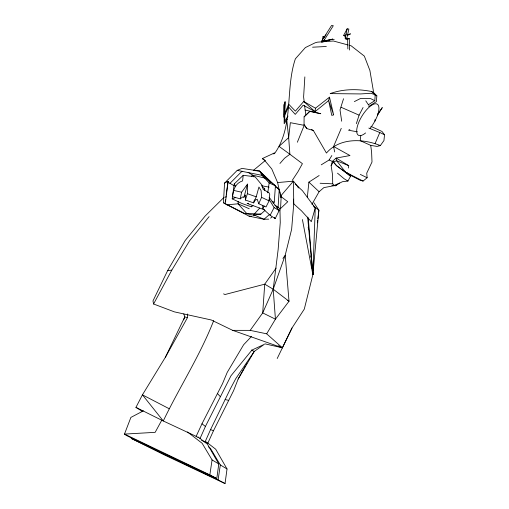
<?xml version="1.0" encoding="UTF-8"?>
<svg xmlns="http://www.w3.org/2000/svg" width="509" height="509" viewBox="0 0 509 509"><rect width="100%" height="100%" fill="white"/><g stroke="black" fill="none" stroke-linecap="round" stroke-linejoin="round"><path stroke-width="0.76" d="M370.902 126.347L381.992 131.468L384.524 134.732L383.951 140.554L380.312 145.606C363.025 138.442 339.63 137.64 326.434 153.05L313.372 130.52L306.889 128.599L304.045 124.66L304.096 116.835L309.758 111.388L320.765 113.717L305.146 110.039L304.605 105.401M285.078 101.73L284.27 114.811L288.679 104.186L295.373 111.134L303.727 101.437L315.052 111.662L315.465 108.207L329.482 97.162L328.649 100.572L315.052 111.662L303.211 105.14L295.258 114.372L288.501 106.89L283.78 117.223L284.092 104.625L285.078 101.73L284.677 121.314L288.043 116.039M238.161 201.475L238.097 203.81L246.458 213.214M277.208 358.508L292.007 327.993L304.299 309.097L312.87 274.631L315.243 207.971L302.448 190.71L295.182 184.073M258.757 203.74L261.601 197.333L261.111 190.563L258.935 187.026L256.218 196.824L253.654 202.887L245.357 200.024L247.374 193.694L247.616 183.959L241.61 192.217L240.229 198.86L232.486 196.659C233.249 189.838 235.343 183.176 242.596 180.899L243.219 175.3L255.098 176.801L261.931 185.047L263.159 189.323L269.191 192.994L269.751 194.591L269.089 200.877L266.016 206.94L258.757 203.74L257.204 199.242L254.398 200.673M142.425 411.431L135.941 407.378L142.437 394.844L165.419 357.203L187.439 317.686L187.624 313.958M280.554 208.684L281.172 196.499L279.225 189.533L259.577 171.075L241.972 168.403L237.213 170.381L224.564 183.075L223.426 202.773L244.409 213.354L255.276 215.485L263.986 219.264L268.701 219.156M245.357 200.024L245.624 194.998L243.919 197.231L242.532 197.015L240.229 198.86M304.853 76.897L303.612 96.895L304.242 102.309M368.389 104.714L374.809 100.712L375.209 94.827L371.933 91.556C358.024 88.84 343.658 88.712 330.169 93.599L360.601 93.936L371.042 93.274L375.209 94.827M273.085 203.174L274.249 202.13L275.433 185.798L262.065 175.351L259.577 171.075L253.527 170.496M370.132 128.325A18.19 6.878 -58.7 0 0 372.435 125.214L374.904 121.161L375.018 119.647M349.658 45.403L351.14 45.804L364.349 56.117L369.897 70.458L373.663 92.606L376.845 95.819L376.367 101.66L368.688 106.476M274.408 153.782C294.285 126.079 284.925 89.679 295.379 58.815L305.375 47.572L315.116 42.813L317.457 42.158L333.389 41L348.181 45.002M302.41 219.538L312.87 274.631L318.876 210.185L313.938 202.747M326.072 34.797L323.909 37.914L323.062 36.419L322.191 40.955M307.302 197.422L308.893 182.139L319.149 175.529M360.792 135.445L360.219 140.662L370.724 145.377L377.042 146.42L380.312 145.606L379.008 145.256M348.461 168.04L348.735 165.66L336.163 158.076L332.371 161.347L331.136 165.61L332.549 174.95L332.714 183.838L334.693 185.594L335.832 185.734L339.42 183.03M317.368 222.808L317.648 220.442M317.839 218.864L318.876 210.185L313.315 205.738M269.28 214.696L263.986 219.264L249.073 216.153L224.889 203.657L225.309 203.454L228.121 181.299L224.564 183.075M252.992 205.534L251.249 206.794L242.093 203.543L232.212 198.86L234.223 183.94L243.219 175.3M143.423 410.82L130.896 417.405L124.476 434.094L126.448 435.488L155.251 449.485L216.789 478.53L218.775 463.954L207.456 444.198L198.058 436.907M132.804 438.351L131.233 438.402L163.504 454.505L225.042 483.55L227.027 468.98L215.708 449.224L206.31 441.933M267.772 192.847L269.134 182.909L262.065 175.351L237.213 170.381M225.226 201.348L225.449 199.802M225.78 197.492L226.002 195.946M226.225 194.406L228.121 181.299L228.045 182.197L234.554 186.014M216.789 478.53L209.848 474.872L212.075 459.92L202.149 443.294L187.477 431.944M225.042 483.55L218.1 479.898L220.327 464.94L210.402 448.321L208.569 446.908M323.934 41.267L324.227 39.747M347.17 28.797L345.14 38.086L346.833 38.353L348.85 29.064L347.17 28.797L343.702 35.299L345.159 36.623L346.343 33.988M253.654 202.887L254.373 199.884M243.919 197.231L247.406 184.697M343.537 98.727L340.018 109.912L341.692 121.212M356.351 123.674L359.093 115.161L363.057 107.539M213.704 320.575C200.107 355.517 179.473 387.228 163.274 420.968L135.941 407.378M368.815 128.071L379.803 132.537L375.095 143.544M243.83 368.732L238.148 379.046L233.644 390.568L213.475 430.779L207.742 443.396M183.654 319.856L184.805 316.91L183.755 313.945M332.485 39.225L321.523 41.337L323.26 41.623L333.3 25.73L331.582 25.45L321.523 41.337L321.612 42.279L332.511 39.148L334.216 39.594M297.351 142.24L304.21 125.341L290.346 122.682L288.673 137.615L289.882 154.246L302.416 163.663L297.95 171.73L292.261 180.351M334.642 151.924L333.586 146.471L341.265 128.344M206.406 442.658L205.076 441.914L210.567 429.583L230.513 388.513L235.775 378.651L254.258 351.426L264.292 344.358L251.974 350.039L230.997 375.744L205.42 426.453L199.916 438.771M198.033 437.562L196.15 436.347L201.984 423.781L222.465 383.767L227.218 372.391L243.633 344.739L251.433 336.519M374.904 121.161L376.883 117A18.19 6.878 -58.7 0 0 372.951 104.51A18.19 6.878 -58.7 0 0 357.318 126.614A18.19 6.878 -58.7 0 0 365.602 132.951M165.419 357.203L184.805 316.91L187.439 317.686M224.195 197.199L205.133 216.032L185.155 240.553L167.588 270.693L152.98 300.914L153.584 303.994L174.39 311.864L211.222 319.964L232.677 330.347L282.38 347.806L292.007 327.993M262.714 205.674L262.829 208.69L270.133 215.269L275.184 218.622L279.161 210.573L269.115 197.25M262.829 208.69L264.184 206.005M270.133 215.269L274.116 207.596L269.038 199.235M153.584 303.994L171.813 270.101L189.539 240.865L209.11 216.637M161.767 420.199L155.162 432.338L124.476 434.094L209.848 474.872M311.934 204.294L319.098 191.721L323.87 187.611L334.693 185.594L342.404 181.713L347.933 181.058L350.555 176.235L345.242 171.787M244.587 367.358L245.344 365.984M246.101 364.609L246.859 363.229M238.148 379.046L254.258 351.426L251.44 350.09M331.136 165.61L333.319 161.9L336.704 160.774L348.735 165.66M232.677 330.347L250.193 330.366L266.665 333.815L275.433 319.175L289.01 301.252L285.205 255.213L291.638 229.266L293.757 203.848L293.445 181.159L277.628 182.566L271.761 168.943L264.495 160.22L262.339 158.579L274.402 152.961L273.206 153.953M321.236 164.833L329.145 159.979L331.83 155.538M280.586 197.753L281.401 196.417M377.455 115.276L382.297 107.59L377.627 114.169M287.222 119.189L284.187 123.725L284.092 104.625M276.107 268.084L264.731 284.175L262.701 312.908L250.193 330.366M282.928 258.432L285.205 255.213L273.206 289.207L262.701 312.908L275.433 319.175L273.206 289.207L278.13 249.69L280.255 222.611L279.944 209.104L287.763 201.742L280.542 196.194L280.217 194.68M280.542 196.194L293.445 181.159L298.7 187.745M279.937 163.478L284.525 158.254L289.882 154.246L279.027 146.363L288.673 137.615L286.942 121.619M251.249 206.794L252.311 205.63M259.755 208.073L253.317 215.072L260.901 214.104L264.966 210.459M229.909 183.399L242.036 171.215M304.096 116.835L309.758 111.388M251.427 176.152L252.547 175.102L265.253 178.182M270.654 218.119L271.812 217.101M278.779 210.974L279.937 209.956M276.934 208.105L278.111 207.087L279.225 189.533L275.095 186.383M253.444 170.35L265.418 160.411M347.233 172.755L350.943 175.484L360.086 180.237L363.057 181.064L367.135 177.73L366.728 173.181L372.003 162.008L371.615 152.312L370.724 145.377M334.693 185.594L337.282 184.01M349.88 129.547L348.57 130.247L357.426 131.812M347.157 35.579L350.485 33.842L347.596 34.828M354.366 101.596L360.506 98.492L370.654 98.625L374.809 100.712M232.212 198.86L235.61 197.581M333.624 114.837L331.773 115.403L328.649 100.572L333.624 114.837L329.482 97.162M323.26 41.623L332.511 39.148M167.588 270.693L171.813 270.101M226.868 204.841L238.097 203.81L249.251 208.773M312.571 47.203L326.32 46.484M248.557 203.435L247.088 203.435L264.597 209.867M249.073 216.153L251.376 216.23M244.409 213.354L260.901 214.104M320.116 183.253L332.714 183.838M331.868 185.537L335.832 185.734M348.239 39.549L345.942 39.314L345.14 38.086L349.289 38.614L349.588 50.041M346.833 38.353L349.289 38.614M343.702 35.299L344.847 35.484M324.233 36.616L323.062 36.419L323.654 36.68L323.909 37.914M261.556 185.721L269.096 187.153M271.991 201.64L274.249 202.13M225.143 399.571L228.726 400.373M264.858 343.829L282.38 347.806L266.665 333.815M233.701 190.404L241.61 192.217M247.374 193.694L256.218 196.824M223.426 202.773L225.309 203.454M374.923 95.088L376.845 95.819M210.567 429.583L213.475 430.779M341.125 107.278L359.093 115.161M329.145 159.979L333.319 161.9L336.767 165.832L345.586 172.227L363.057 181.064M201.519 440.336L205.076 441.914M269.134 182.909L275.433 185.798M223.572 293.865L225.01 294.52L264.731 284.175L273.206 289.207L289.01 301.252L287.731 300.348M379.803 132.537L384.524 134.732M196.15 436.347L163.274 420.968L142.437 394.844L169.262 408.765M131.233 438.402L218.1 479.898M261.601 197.333L269.089 200.877M360.321 174.415L367.135 177.73M278.226 345.776L282.38 347.806M333.586 146.471L349.982 155.55L336.163 158.076L336.704 160.774L345.586 172.227M311.406 129.407L313.372 130.52M274.86 205.216L278.111 207.087L280.033 208.976M303.727 101.437L315.465 108.207M274.116 207.596L279.161 210.573M212.075 459.92L218.775 463.954M220.327 464.94L227.027 468.98M347.933 181.058L344.141 178.754L337.505 173.175M248.118 172.328L252.547 175.102L254.004 176.947M262.339 158.579L264.279 159.858M350.555 176.235L336.214 165.38L333.319 161.9M201.984 423.781L205.42 426.453M314.053 207.01L315.243 207.971L311.317 221.663L301.551 210.911L293.757 203.848L293.356 199.121M261.995 186.593L264.973 189.125M308.893 182.139L319.098 191.721M297.778 186.879L298.859 187.948M259.577 171.075L270.425 182.648M217.47 393.521L220.232 396.581M350.014 174.205L350.943 175.484M304.045 124.66L306.889 128.599M274.319 217.419L275.184 218.622M365.755 100.827L368.675 105.172M234.223 183.94L235.699 186.491M371.933 91.556L372.473 92.842M308.161 227.491L308.53 228.98M277.628 182.566L279.893 193.166M305.146 110.039L305.896 114.837M264.394 188.177L264.712 190.512M310.725 255.874L310.904 257.439M311.26 260.563L311.527 262.911M311.972 266.818L312.151 268.383M312.685 273.072L312.87 274.631L312.781 272.251M307.652 217.082L312.87 274.631L312.8 273.053M308.25 217.814L312.87 274.631M312.52 266.729L312.59 268.307M312.571 266.703L312.634 268.288M347.583 38.34L347.863 48.94"/></g></svg>
